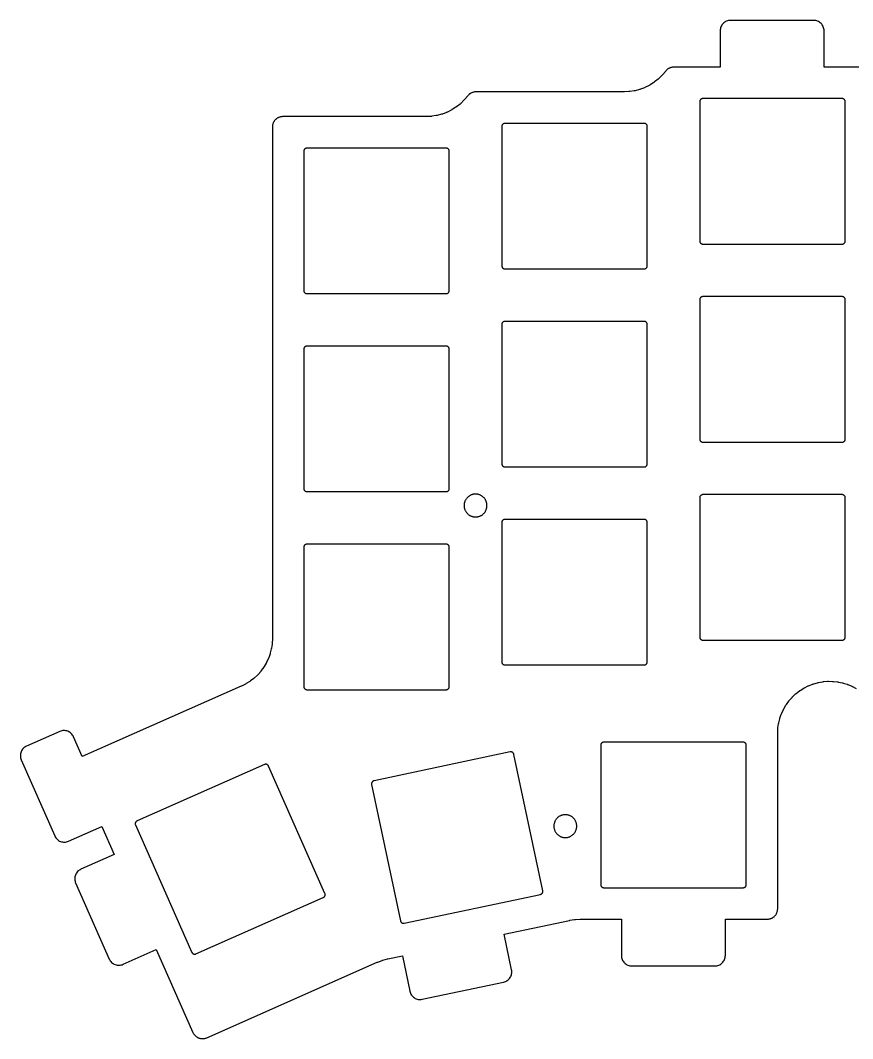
# Model space of a CAD drawing. Header units: millimetres. Extents: x 149 to 293, y -129 to -31.
# Drawn here: x 149.1 to 229.2, y -129.1 to -31.2 of the extents above; entities that cross this region are included whole.
import ezdxf

# ---------------------------------------------------------------- set-up
doc = ezdxf.new("R2010")
doc.units = ezdxf.units.MM
for name, color, linetype in [('OUTLINE', 1, 'Continuous'), ('STANDOFFS', 3, 'Continuous'), ('SWITCHES', 2, 'Continuous')]:
    doc.layers.add(name, color=color, linetype=linetype)

msp = doc.modelspace()

# ---------------------------------------------------------------- linework, layer by layer
at = {"layer": 'OUTLINE'}
msp.add_lwpolyline([(230.921, -35.688), (226.4, -35.688), (226.4, -32.188), (226.395, -32.089), (226.381, -31.992), (226.357, -31.897), (226.324, -31.805), (226.282, -31.716), (226.231, -31.632), (226.173, -31.553), (226.107, -31.48), (226.034, -31.414), (225.956, -31.356), (225.871, -31.306), (225.783, -31.264), (225.69, -31.231), (225.595, -31.207), (225.498, -31.192), (225.4, -31.188), (217.4, -31.188), (217.302, -31.192), (217.205, -31.207), (217.205, -31.207), (217.11, -31.231), (217.017, -31.264), (216.929, -31.306), (216.844, -31.356), (216.766, -31.414), (216.693, -31.48), (216.627, -31.553), (216.569, -31.632), (216.518, -31.716), (216.476, -31.805), (216.443, -31.897), (216.419, -31.992), (216.405, -32.089), (216.4, -32.188), (216.4, -35.688), (211.954, -35.688), (211.934, -35.688), (211.862, -35.692), (211.821, -35.696), (211.76, -35.706), (211.719, -35.714), (211.66, -35.73), (211.62, -35.742), (211.563, -35.764), (211.525, -35.781), (211.47, -35.808), (211.434, -35.828), (211.382, -35.862), (211.348, -35.886), (211.3, -35.924), (211.269, -35.951), (211.224, -35.994), (211.197, -36.024), (211.161, -36.067), (210.861, -36.427), (210.834, -36.458), (210.827, -36.466), (210.798, -36.495), (210.496, -36.79), (210.466, -36.818), (210.458, -36.825), (210.426, -36.851), (210.095, -37.114), (210.062, -37.138), (210.054, -37.144), (210.02, -37.167), (209.663, -37.394), (209.628, -37.416), (209.619, -37.421), (209.583, -37.44), (209.205, -37.629), (209.168, -37.646), (209.158, -37.651), (209.12, -37.666), (208.725, -37.815), (208.686, -37.829), (208.676, -37.832), (208.637, -37.843), (208.228, -37.951), (208.188, -37.961), (208.178, -37.963), (208.137, -37.97), (207.72, -38.035), (207.679, -38.04), (207.669, -38.041), (207.628, -38.045), (207.183, -38.068), (207.162, -38.068), (207.157, -38.068), (207.137, -38.069), (192.904, -38.069), (192.884, -38.069), (192.812, -38.073), (192.771, -38.077), (192.71, -38.087), (192.669, -38.095), (192.61, -38.111), (192.57, -38.123), (192.513, -38.145), (192.475, -38.162), (192.42, -38.189), (192.384, -38.21), (192.332, -38.243), (192.298, -38.267), (192.25, -38.305), (192.219, -38.332), (192.174, -38.376), (192.147, -38.406), (192.111, -38.448), (191.811, -38.808), (191.784, -38.839), (191.777, -38.847), (191.748, -38.876), (191.446, -39.171), (191.416, -39.199), (191.408, -39.206), (191.376, -39.233), (191.045, -39.495), (191.012, -39.52), (191.004, -39.526), (190.97, -39.549), (190.613, -39.776), (190.578, -39.797), (190.569, -39.802), (190.533, -39.821), (190.155, -40.01), (190.118, -40.028), (190.108, -40.032), (190.07, -40.047), (189.675, -40.196), (189.636, -40.21), (189.626, -40.213), (189.587, -40.225), (189.178, -40.332), (189.138, -40.342), (189.128, -40.344), (189.087, -40.351), (188.67, -40.416), (188.629, -40.422), (188.619, -40.423), (188.578, -40.426), (188.133, -40.449), (188.112, -40.45), (188.107, -40.45), (188.087, -40.45), (174.322, -40.45), (174.303, -40.45), (174.234, -40.454), (174.195, -40.458), (174.137, -40.466), (174.098, -40.474), (174.041, -40.488), (174.004, -40.5), (173.948, -40.52), (173.912, -40.535), (173.859, -40.56), (173.824, -40.578), (173.774, -40.608), (173.741, -40.63), (173.694, -40.665), (173.664, -40.69), (173.62, -40.73), (173.592, -40.757), (173.553, -40.801), (173.528, -40.831), (173.493, -40.879), (173.471, -40.911), (173.441, -40.962), (173.422, -40.996), (173.397, -41.05), (173.382, -41.086), (173.362, -41.141), (173.351, -41.179), (173.336, -41.236), (173.329, -41.274), (173.32, -41.333), (173.316, -41.372), (173.313, -41.44), (173.312, -41.46), (173.312, -90.639), (173.312, -90.658), (173.312, -90.663), (173.311, -90.682), (173.291, -91.097), (173.289, -91.136), (173.288, -91.145), (173.283, -91.183), (173.227, -91.573), (173.22, -91.611), (173.218, -91.621), (173.21, -91.658), (173.116, -92.041), (173.106, -92.078), (173.103, -92.087), (173.092, -92.124), (172.961, -92.496), (172.948, -92.532), (172.944, -92.541), (172.929, -92.576), (172.764, -92.934), (172.747, -92.968), (172.742, -92.977), (172.724, -93.01), (172.525, -93.351), (172.505, -93.383), (172.499, -93.391), (172.478, -93.423), (172.247, -93.743), (172.224, -93.773), (172.218, -93.781), (172.193, -93.81), (171.933, -94.106), (171.907, -94.135), (171.9, -94.141), (171.873, -94.168), (171.585, -94.438), (171.557, -94.464), (171.549, -94.47), (171.519, -94.494), (171.207, -94.735), (171.176, -94.758), (171.169, -94.763), (171.137, -94.784), (170.803, -94.994), (170.77, -95.014), (170.762, -95.018), (170.728, -95.036), (170.356, -95.223), (170.339, -95.231), (170.334, -95.233), (170.317, -95.241), (155.026, -102.011), (155.022, -102.013), (154.182, -100.105), (154.138, -100.017), (154.086, -99.934), (154.026, -99.856), (153.958, -99.785), (153.884, -99.721), (153.804, -99.664), (153.719, -99.615), (153.629, -99.575), (153.536, -99.544), (153.44, -99.523), (153.343, -99.51), (153.245, -99.508), (153.147, -99.515), (153.05, -99.531), (152.956, -99.557), (152.864, -99.592), (149.66, -101.001), (149.573, -101.045), (149.49, -101.098), (149.412, -101.158), (149.341, -101.225), (149.276, -101.299), (149.22, -101.379), (149.171, -101.465), (149.131, -101.554), (149.1, -101.647), (149.078, -101.743), (149.066, -101.84), (149.063, -101.939), (149.07, -102.036), (149.087, -102.133), (149.113, -102.228), (149.148, -102.32), (152.369, -109.642), (152.413, -109.73), (152.465, -109.813), (152.526, -109.891), (152.593, -109.962), (152.667, -110.026), (152.747, -110.083), (152.832, -110.132), (152.922, -110.172), (153.015, -110.203), (153.111, -110.224), (153.208, -110.237), (153.306, -110.239), (153.404, -110.232), (153.501, -110.216), (153.596, -110.19), (153.687, -110.155), (156.891, -108.745), (156.901, -108.74), (158.094, -111.433), (154.893, -112.85), (154.806, -112.894), (154.723, -112.947), (154.645, -113.007), (154.574, -113.075), (154.51, -113.149), (154.453, -113.229), (154.405, -113.314), (154.365, -113.404), (154.334, -113.497), (154.313, -113.593), (154.301, -113.69), (154.298, -113.789), (154.305, -113.886), (154.322, -113.983), (154.348, -114.078), (154.384, -114.169), (157.622, -121.484), (157.666, -121.572), (157.719, -121.655), (157.779, -121.732), (157.847, -121.804), (157.921, -121.868), (158.001, -121.924), (158.087, -121.973), (158.176, -122.012), (158.269, -122.043), (158.365, -122.065), (158.463, -122.077), (158.561, -122.079), (158.659, -122.072), (158.755, -122.055), (158.85, -122.029), (158.941, -121.994), (162.142, -120.577), (162.142, -120.577), (165.667, -128.539), (165.675, -128.557), (165.706, -128.618), (165.725, -128.653), (165.757, -128.702), (165.779, -128.734), (165.816, -128.781), (165.841, -128.811), (165.882, -128.853), (165.91, -128.88), (165.955, -128.919), (165.986, -128.943), (166.034, -128.977), (166.067, -128.998), (166.118, -129.027), (166.153, -129.044), (166.207, -129.068), (166.244, -129.082), (166.299, -129.101), (166.337, -129.111), (166.395, -129.124), (166.433, -129.131), (166.492, -129.138), (166.531, -129.141), (166.59, -129.143), (166.629, -129.142), (166.688, -129.137), (166.727, -129.133), (166.785, -129.123), (166.823, -129.114), (166.88, -129.098), (166.917, -129.086), (166.981, -129.061), (166.999, -129.054), (183.405, -121.791), (183.424, -121.783), (183.429, -121.781), (183.448, -121.773), (183.869, -121.612), (183.908, -121.598), (183.918, -121.595), (183.958, -121.583), (184.393, -121.467), (184.413, -121.462), (184.418, -121.461), (184.439, -121.457), (185.819, -121.165), (186.543, -124.589), (186.568, -124.684), (186.602, -124.776), (186.645, -124.864), (186.696, -124.948), (186.756, -125.026), (186.822, -125.098), (186.896, -125.163), (186.975, -125.22), (187.06, -125.27), (187.149, -125.311), (187.242, -125.343), (187.338, -125.365), (187.435, -125.378), (187.533, -125.382), (187.631, -125.376), (187.728, -125.361), (195.555, -123.705), (195.65, -123.68), (195.742, -123.646), (195.83, -123.603), (195.913, -123.552), (195.992, -123.492), (196.064, -123.426), (196.129, -123.352), (196.186, -123.273), (196.235, -123.188), (196.276, -123.099), (196.308, -123.006), (196.331, -122.91), (196.344, -122.813), (196.348, -122.715), (196.342, -122.617), (196.326, -122.52), (195.602, -119.096), (201.905, -117.763), (201.926, -117.759), (201.931, -117.758), (201.951, -117.755), (202.396, -117.684), (202.438, -117.679), (202.448, -117.678), (202.489, -117.675), (202.939, -117.651), (202.96, -117.65), (202.965, -117.65), (202.986, -117.65), (206.9, -117.65), (206.9, -121.15), (206.905, -121.248), (206.919, -121.345), (206.943, -121.44), (206.976, -121.533), (207.018, -121.621), (207.069, -121.706), (207.127, -121.784), (207.193, -121.857), (207.266, -121.923), (207.344, -121.981), (207.429, -122.032), (207.517, -122.074), (207.61, -122.107), (207.705, -122.131), (207.802, -122.145), (207.9, -122.15), (215.9, -122.15), (215.998, -122.145), (216.095, -122.131), (216.19, -122.107), (216.283, -122.074), (216.371, -122.032), (216.456, -121.981), (216.534, -121.923), (216.607, -121.857), (216.673, -121.784), (216.731, -121.706), (216.782, -121.621), (216.824, -121.533), (216.857, -121.44), (216.881, -121.345), (216.895, -121.248), (216.9, -121.15), (216.9, -117.65), (220.928, -117.65), (220.947, -117.65), (221.016, -117.646), (221.055, -117.642), (221.113, -117.634), (221.152, -117.626), (221.209, -117.612), (221.246, -117.6), (221.302, -117.58), (221.338, -117.565), (221.391, -117.54), (221.426, -117.522), (221.476, -117.492), (221.509, -117.47), (221.556, -117.435), (221.586, -117.41), (221.63, -117.37), (221.658, -117.343), (221.697, -117.299), (221.722, -117.269), (221.757, -117.221), (221.779, -117.189), (221.809, -117.138), (221.828, -117.104), (221.853, -117.05), (221.868, -117.014), (221.888, -116.959), (221.899, -116.921), (221.914, -116.864), (221.921, -116.826), (221.93, -116.767), (221.934, -116.728), (221.937, -116.66), (221.938, -116.64), (221.938, -99.785), (221.938, -99.766), (221.938, -99.761), (221.939, -99.742), (221.959, -99.327), (221.961, -99.289), (221.962, -99.279), (221.967, -99.241), (222.023, -98.851), (222.03, -98.813), (222.032, -98.804), (222.04, -98.766), (222.134, -98.384), (222.144, -98.347), (222.146, -98.338), (222.158, -98.301), (222.288, -97.929), (222.302, -97.893), (222.305, -97.884), (222.321, -97.849), (222.486, -97.491), (222.503, -97.457), (222.507, -97.448), (222.526, -97.415), (222.725, -97.075), (222.745, -97.042), (222.75, -97.034), (222.772, -97.002), (223.002, -96.683), (223.025, -96.652), (223.031, -96.645), (223.056, -96.615), (223.316, -96.319), (223.342, -96.291), (223.349, -96.284), (223.376, -96.257), (223.663, -95.987), (223.692, -95.962), (223.699, -95.956), (223.729, -95.931), (224.041, -95.691), (224.072, -95.668), (224.08, -95.662), (224.112, -95.641), (224.445, -95.431), (224.478, -95.412), (224.487, -95.407), (224.521, -95.389), (224.873, -95.212), (224.907, -95.196), (224.916, -95.192), (224.952, -95.177), (225.319, -95.035), (225.355, -95.022), (225.364, -95.019), (225.401, -95.008), (225.78, -94.902), (225.818, -94.892), (225.827, -94.89), (225.865, -94.882), (226.252, -94.813), (226.29, -94.807), (226.3, -94.806), (226.338, -94.802), (226.731, -94.77), (226.769, -94.768), (226.779, -94.768), (226.817, -94.767), (227.211, -94.773), (227.249, -94.775), (227.259, -94.775), (227.297, -94.779), (227.689, -94.823), (227.727, -94.828), (227.736, -94.829), (227.774, -94.836), (228.16, -94.917), (228.197, -94.926), (228.206, -94.929), (228.243, -94.939), (228.619, -95.057), (228.656, -95.069), (228.664, -95.073), (228.7, -95.087), (229.063, -95.24), (229.098, -95.256), (229.107, -95.26), (229.141, -95.278), (229.487, -95.465)], dxfattribs=at)
at = {"layer": 'STANDOFFS'}
for points in [[(193.963, -77.859), (193.961, -77.805), (193.957, -77.752), (193.951, -77.698), (193.941, -77.645), (193.93, -77.592), (193.915, -77.54), (193.898, -77.489), (193.879, -77.438), (193.857, -77.389), (193.833, -77.341), (193.806, -77.294), (193.777, -77.248), (193.746, -77.204), (193.713, -77.162), (193.678, -77.121), (193.64, -77.082), (193.601, -77.044), (193.56, -77.009), (193.518, -76.976), (193.474, -76.945), (193.428, -76.916), (193.381, -76.889), (193.333, -76.865), (193.283, -76.843), (193.233, -76.824), (193.182, -76.807), (193.13, -76.792), (193.077, -76.781), (193.024, -76.771), (192.97, -76.765), (192.916, -76.761), (192.863, -76.759), (192.809, -76.761), (192.755, -76.765), (192.701, -76.771), (192.648, -76.781), (192.595, -76.792), (192.543, -76.807), (192.492, -76.824), (192.442, -76.843), (192.392, -76.865), (192.344, -76.889), (192.297, -76.916), (192.251, -76.945), (192.207, -76.976), (192.165, -77.009), (192.124, -77.044), (192.085, -77.082), (192.047, -77.121), (192.012, -77.162), (191.979, -77.204), (191.948, -77.248), (191.919, -77.294), (191.892, -77.341), (191.868, -77.389), (191.846, -77.438), (191.827, -77.489), (191.81, -77.54), (191.795, -77.592), (191.784, -77.645), (191.774, -77.698), (191.768, -77.752), (191.764, -77.805), (191.763, -77.859), (191.764, -77.913), (191.768, -77.967), (191.774, -78.021), (191.784, -78.074), (191.795, -78.127), (191.81, -78.179), (191.827, -78.23), (191.846, -78.28), (191.868, -78.33), (191.892, -78.378), (191.919, -78.425), (191.948, -78.471), (191.979, -78.515), (192.012, -78.557), (192.047, -78.598), (192.085, -78.637), (192.124, -78.674), (192.165, -78.71), (192.207, -78.743), (192.251, -78.774), (192.297, -78.803), (192.344, -78.829), (192.392, -78.854), (192.442, -78.876), (192.492, -78.895), (192.543, -78.912), (192.595, -78.926), (192.648, -78.938), (192.701, -78.947), (192.755, -78.954), (192.809, -78.958), (192.863, -78.959), (192.916, -78.958), (192.97, -78.954), (193.024, -78.947), (193.077, -78.938), (193.13, -78.926), (193.182, -78.912), (193.233, -78.895), (193.283, -78.876), (193.333, -78.854), (193.381, -78.829), (193.428, -78.803), (193.474, -78.774), (193.518, -78.743), (193.56, -78.71), (193.601, -78.674), (193.64, -78.637), (193.678, -78.598), (193.713, -78.557), (193.746, -78.515), (193.777, -78.471), (193.806, -78.425), (193.833, -78.378), (193.857, -78.33), (193.879, -78.28), (193.898, -78.23), (193.915, -78.179), (193.93, -78.127), (193.941, -78.074), (193.951, -78.021), (193.957, -77.967), (193.961, -77.913), (193.963, -77.859)], [(202.6, -108.7), (202.599, -108.646), (202.595, -108.592), (202.588, -108.539), (202.579, -108.485), (202.567, -108.433), (202.553, -108.381), (202.536, -108.329), (202.516, -108.279), (202.494, -108.23), (202.47, -108.181), (202.444, -108.134), (202.415, -108.089), (202.384, -108.045), (202.35, -108.002), (202.315, -107.961), (202.278, -107.922), (202.239, -107.885), (202.198, -107.85), (202.155, -107.816), (202.111, -107.785), (202.066, -107.756), (202.019, -107.73), (201.97, -107.706), (201.921, -107.684), (201.871, -107.664), (201.819, -107.647), (201.767, -107.633), (201.715, -107.621), (201.661, -107.612), (201.608, -107.605), (201.554, -107.601), (201.5, -107.6), (201.446, -107.601), (201.392, -107.605), (201.339, -107.612), (201.285, -107.621), (201.233, -107.633), (201.181, -107.647), (201.129, -107.664), (201.079, -107.684), (201.03, -107.706), (200.981, -107.73), (200.934, -107.756), (200.889, -107.785), (200.845, -107.816), (200.802, -107.85), (200.761, -107.885), (200.722, -107.922), (200.685, -107.961), (200.65, -108.002), (200.616, -108.045), (200.585, -108.089), (200.556, -108.134), (200.53, -108.181), (200.506, -108.23), (200.484, -108.279), (200.464, -108.329), (200.447, -108.381), (200.433, -108.433), (200.421, -108.485), (200.412, -108.539), (200.405, -108.592), (200.401, -108.646), (200.4, -108.7), (200.401, -108.754), (200.405, -108.808), (200.412, -108.861), (200.421, -108.915), (200.433, -108.967), (200.447, -109.019), (200.464, -109.071), (200.484, -109.121), (200.506, -109.17), (200.53, -109.219), (200.556, -109.266), (200.585, -109.311), (200.616, -109.355), (200.65, -109.398), (200.685, -109.439), (200.722, -109.478), (200.761, -109.515), (200.802, -109.55), (200.845, -109.584), (200.889, -109.615), (200.934, -109.644), (200.981, -109.67), (201.03, -109.694), (201.079, -109.716), (201.129, -109.736), (201.181, -109.753), (201.233, -109.767), (201.285, -109.779), (201.339, -109.788), (201.392, -109.795), (201.446, -109.799), (201.5, -109.8), (201.554, -109.799), (201.608, -109.795), (201.661, -109.788), (201.715, -109.779), (201.767, -109.767), (201.819, -109.753), (201.871, -109.736), (201.921, -109.716), (201.97, -109.694), (202.019, -109.67), (202.066, -109.644), (202.111, -109.615), (202.155, -109.584), (202.198, -109.55), (202.239, -109.515), (202.278, -109.478), (202.315, -109.439), (202.35, -109.398), (202.384, -109.355), (202.415, -109.311), (202.444, -109.266), (202.47, -109.219), (202.494, -109.17), (202.516, -109.121), (202.536, -109.071), (202.553, -109.019), (202.567, -108.967), (202.579, -108.915), (202.588, -108.861), (202.595, -108.808), (202.599, -108.754), (202.6, -108.7)]]:
    msp.add_lwpolyline(points, close=True, dxfattribs=at)
at = {"layer": 'SWITCHES'}
for points in [[(228.137, -38.712), (214.738, -38.712), (214.708, -38.714), (214.679, -38.718), (214.65, -38.725), (214.623, -38.735), (214.596, -38.748), (214.571, -38.763), (214.547, -38.781), (214.525, -38.8), (214.506, -38.822), (214.488, -38.846), (214.473, -38.871), (214.46, -38.898), (214.45, -38.925), (214.443, -38.954), (214.439, -38.983), (214.438, -39.012), (214.438, -52.413), (214.439, -52.442), (214.443, -52.471), (214.45, -52.5), (214.46, -52.527), (214.473, -52.554), (214.488, -52.579), (214.506, -52.603), (214.525, -52.625), (214.547, -52.644), (214.571, -52.662), (214.596, -52.677), (214.623, -52.69), (214.65, -52.7), (214.679, -52.707), (214.708, -52.711), (214.738, -52.712), (228.137, -52.712), (228.167, -52.711), (228.196, -52.707), (228.225, -52.7), (228.252, -52.69), (228.279, -52.677), (228.304, -52.662), (228.328, -52.644), (228.35, -52.625), (228.369, -52.603), (228.387, -52.579), (228.402, -52.554), (228.415, -52.527), (228.425, -52.5), (228.432, -52.471), (228.436, -52.442), (228.438, -52.413), (228.438, -39.012), (228.436, -38.983), (228.432, -38.954), (228.425, -38.925), (228.415, -38.898), (228.402, -38.871), (228.387, -38.846), (228.369, -38.822), (228.35, -38.8), (228.328, -38.781), (228.304, -38.763), (228.279, -38.748), (228.252, -38.735), (228.225, -38.725), (228.196, -38.718), (228.167, -38.714), (228.137, -38.712)], [(209.087, -41.094), (195.688, -41.094), (195.658, -41.095), (195.629, -41.1), (195.6, -41.107), (195.573, -41.117), (195.546, -41.129), (195.521, -41.144), (195.497, -41.162), (195.475, -41.182), (195.456, -41.203), (195.438, -41.227), (195.423, -41.252), (195.41, -41.279), (195.4, -41.307), (195.393, -41.335), (195.389, -41.364), (195.387, -41.394), (195.387, -54.794), (195.389, -54.823), (195.393, -54.852), (195.4, -54.881), (195.41, -54.909), (195.423, -54.935), (195.438, -54.96), (195.456, -54.984), (195.475, -55.006), (195.497, -55.026), (195.521, -55.043), (195.546, -55.058), (195.573, -55.071), (195.6, -55.081), (195.629, -55.088), (195.658, -55.092), (195.688, -55.094), (209.087, -55.094), (209.117, -55.092), (209.146, -55.088), (209.175, -55.081), (209.202, -55.071), (209.229, -55.058), (209.254, -55.043), (209.278, -55.026), (209.3, -55.006), (209.319, -54.984), (209.337, -54.96), (209.352, -54.935), (209.365, -54.909), (209.375, -54.881), (209.382, -54.852), (209.386, -54.823), (209.387, -54.794), (209.387, -41.394), (209.386, -41.364), (209.382, -41.335), (209.375, -41.307), (209.365, -41.279), (209.352, -41.252), (209.337, -41.227), (209.319, -41.203), (209.3, -41.182), (209.278, -41.162), (209.254, -41.144), (209.229, -41.129), (209.202, -41.117), (209.175, -41.107), (209.146, -41.1), (209.117, -41.095), (209.087, -41.094)], [(190.037, -43.475), (176.638, -43.475), (176.608, -43.476), (176.579, -43.481), (176.55, -43.488), (176.523, -43.498), (176.496, -43.51), (176.471, -43.526), (176.447, -43.543), (176.425, -43.563), (176.406, -43.585), (176.388, -43.608), (176.373, -43.634), (176.36, -43.66), (176.35, -43.688), (176.343, -43.716), (176.339, -43.746), (176.338, -43.775), (176.338, -57.175), (176.339, -57.204), (176.343, -57.234), (176.35, -57.262), (176.36, -57.29), (176.373, -57.316), (176.388, -57.342), (176.406, -57.365), (176.425, -57.387), (176.447, -57.407), (176.471, -57.424), (176.496, -57.44), (176.523, -57.452), (176.55, -57.462), (176.579, -57.469), (176.608, -57.474), (176.638, -57.475), (190.037, -57.475), (190.067, -57.474), (190.096, -57.469), (190.125, -57.462), (190.152, -57.452), (190.179, -57.44), (190.204, -57.424), (190.228, -57.407), (190.25, -57.387), (190.269, -57.365), (190.287, -57.342), (190.302, -57.316), (190.315, -57.29), (190.325, -57.262), (190.332, -57.234), (190.336, -57.204), (190.338, -57.175), (190.338, -43.775), (190.336, -43.746), (190.332, -43.716), (190.325, -43.688), (190.315, -43.66), (190.302, -43.634), (190.287, -43.608), (190.269, -43.585), (190.25, -43.563), (190.228, -43.543), (190.204, -43.526), (190.179, -43.51), (190.152, -43.498), (190.125, -43.488), (190.096, -43.481), (190.067, -43.476), (190.037, -43.475)], [(228.137, -57.763), (214.738, -57.763), (214.708, -57.764), (214.679, -57.768), (214.65, -57.775), (214.623, -57.785), (214.596, -57.798), (214.571, -57.813), (214.547, -57.831), (214.525, -57.85), (214.506, -57.872), (214.488, -57.896), (214.473, -57.921), (214.46, -57.948), (214.45, -57.975), (214.443, -58.004), (214.439, -58.033), (214.438, -58.062), (214.438, -71.463), (214.439, -71.492), (214.443, -71.521), (214.45, -71.55), (214.46, -71.577), (214.473, -71.604), (214.488, -71.629), (214.506, -71.653), (214.525, -71.675), (214.547, -71.694), (214.571, -71.712), (214.596, -71.727), (214.623, -71.74), (214.65, -71.75), (214.679, -71.757), (214.708, -71.761), (214.738, -71.763), (228.137, -71.763), (228.167, -71.761), (228.196, -71.757), (228.225, -71.75), (228.252, -71.74), (228.279, -71.727), (228.304, -71.712), (228.328, -71.694), (228.35, -71.675), (228.369, -71.653), (228.387, -71.629), (228.402, -71.604), (228.415, -71.577), (228.425, -71.55), (228.432, -71.521), (228.436, -71.492), (228.438, -71.463), (228.438, -58.062), (228.436, -58.033), (228.432, -58.004), (228.425, -57.975), (228.415, -57.948), (228.402, -57.921), (228.387, -57.896), (228.369, -57.872), (228.35, -57.85), (228.328, -57.831), (228.304, -57.813), (228.279, -57.798), (228.252, -57.785), (228.225, -57.775), (228.196, -57.768), (228.167, -57.764), (228.137, -57.763)], [(209.087, -60.144), (195.688, -60.144), (195.658, -60.145), (195.629, -60.15), (195.6, -60.157), (195.573, -60.167), (195.546, -60.179), (195.521, -60.194), (195.497, -60.212), (195.475, -60.232), (195.456, -60.253), (195.438, -60.277), (195.423, -60.302), (195.41, -60.329), (195.4, -60.357), (195.393, -60.385), (195.389, -60.414), (195.387, -60.444), (195.387, -73.844), (195.389, -73.873), (195.393, -73.902), (195.4, -73.931), (195.41, -73.959), (195.423, -73.985), (195.438, -74.01), (195.456, -74.034), (195.475, -74.056), (195.497, -74.076), (195.521, -74.093), (195.546, -74.108), (195.573, -74.121), (195.6, -74.131), (195.629, -74.138), (195.658, -74.142), (195.688, -74.144), (209.087, -74.144), (209.117, -74.142), (209.146, -74.138), (209.175, -74.131), (209.202, -74.121), (209.229, -74.108), (209.254, -74.093), (209.278, -74.076), (209.3, -74.056), (209.319, -74.034), (209.337, -74.01), (209.352, -73.985), (209.365, -73.959), (209.375, -73.931), (209.382, -73.902), (209.386, -73.873), (209.387, -73.844), (209.387, -60.444), (209.386, -60.414), (209.382, -60.385), (209.375, -60.357), (209.365, -60.329), (209.352, -60.302), (209.337, -60.277), (209.319, -60.253), (209.3, -60.232), (209.278, -60.212), (209.254, -60.194), (209.229, -60.179), (209.202, -60.167), (209.175, -60.157), (209.146, -60.15), (209.117, -60.145), (209.087, -60.144)], [(190.037, -62.525), (176.638, -62.525), (176.608, -62.526), (176.579, -62.531), (176.55, -62.538), (176.523, -62.548), (176.496, -62.56), (176.471, -62.576), (176.447, -62.593), (176.425, -62.613), (176.406, -62.635), (176.388, -62.658), (176.373, -62.684), (176.36, -62.71), (176.35, -62.738), (176.343, -62.766), (176.339, -62.796), (176.338, -62.825), (176.338, -76.225), (176.339, -76.254), (176.343, -76.284), (176.35, -76.312), (176.36, -76.34), (176.373, -76.366), (176.388, -76.392), (176.406, -76.415), (176.425, -76.437), (176.447, -76.457), (176.471, -76.474), (176.496, -76.49), (176.523, -76.502), (176.55, -76.512), (176.579, -76.519), (176.608, -76.524), (176.638, -76.525), (190.037, -76.525), (190.067, -76.524), (190.096, -76.519), (190.125, -76.512), (190.152, -76.502), (190.179, -76.49), (190.204, -76.474), (190.228, -76.457), (190.25, -76.437), (190.269, -76.415), (190.287, -76.392), (190.302, -76.366), (190.315, -76.34), (190.325, -76.312), (190.332, -76.284), (190.336, -76.254), (190.338, -76.225), (190.338, -62.825), (190.336, -62.796), (190.332, -62.766), (190.325, -62.738), (190.315, -62.71), (190.302, -62.684), (190.287, -62.658), (190.269, -62.635), (190.25, -62.613), (190.228, -62.593), (190.204, -62.576), (190.179, -62.56), (190.152, -62.548), (190.125, -62.538), (190.096, -62.531), (190.067, -62.526), (190.037, -62.525)], [(228.137, -76.812), (214.738, -76.812), (214.708, -76.814), (214.679, -76.818), (214.65, -76.825), (214.623, -76.835), (214.596, -76.848), (214.571, -76.863), (214.547, -76.881), (214.525, -76.9), (214.506, -76.922), (214.488, -76.946), (214.473, -76.971), (214.46, -76.998), (214.45, -77.025), (214.443, -77.054), (214.439, -77.083), (214.438, -77.112), (214.438, -90.513), (214.439, -90.542), (214.443, -90.571), (214.45, -90.6), (214.46, -90.627), (214.473, -90.654), (214.488, -90.679), (214.506, -90.703), (214.525, -90.725), (214.547, -90.744), (214.571, -90.762), (214.596, -90.777), (214.623, -90.79), (214.65, -90.8), (214.679, -90.807), (214.708, -90.811), (214.738, -90.812), (228.137, -90.812), (228.167, -90.811), (228.196, -90.807), (228.225, -90.8), (228.252, -90.79), (228.279, -90.777), (228.304, -90.762), (228.328, -90.744), (228.35, -90.725), (228.369, -90.703), (228.387, -90.679), (228.402, -90.654), (228.415, -90.627), (228.425, -90.6), (228.432, -90.571), (228.436, -90.542), (228.438, -90.513), (228.438, -77.112), (228.436, -77.083), (228.432, -77.054), (228.425, -77.025), (228.415, -76.998), (228.402, -76.971), (228.387, -76.946), (228.369, -76.922), (228.35, -76.9), (228.328, -76.881), (228.304, -76.863), (228.279, -76.848), (228.252, -76.835), (228.225, -76.825), (228.196, -76.818), (228.167, -76.814), (228.137, -76.812)], [(209.087, -79.194), (195.688, -79.194), (195.658, -79.195), (195.629, -79.2), (195.6, -79.207), (195.573, -79.217), (195.546, -79.229), (195.521, -79.244), (195.497, -79.262), (195.475, -79.282), (195.456, -79.303), (195.438, -79.327), (195.423, -79.352), (195.41, -79.379), (195.4, -79.407), (195.393, -79.435), (195.389, -79.464), (195.387, -79.494), (195.387, -92.894), (195.389, -92.923), (195.393, -92.952), (195.4, -92.981), (195.41, -93.009), (195.423, -93.035), (195.438, -93.06), (195.456, -93.084), (195.475, -93.106), (195.497, -93.126), (195.521, -93.143), (195.546, -93.158), (195.573, -93.171), (195.6, -93.181), (195.629, -93.188), (195.658, -93.192), (195.688, -93.194), (209.087, -93.194), (209.117, -93.192), (209.146, -93.188), (209.175, -93.181), (209.202, -93.171), (209.229, -93.158), (209.254, -93.143), (209.278, -93.126), (209.3, -93.106), (209.319, -93.084), (209.337, -93.06), (209.352, -93.035), (209.365, -93.009), (209.375, -92.981), (209.382, -92.952), (209.386, -92.923), (209.387, -92.894), (209.387, -79.494), (209.386, -79.464), (209.382, -79.435), (209.375, -79.407), (209.365, -79.379), (209.352, -79.352), (209.337, -79.327), (209.319, -79.303), (209.3, -79.282), (209.278, -79.262), (209.254, -79.244), (209.229, -79.229), (209.202, -79.217), (209.175, -79.207), (209.146, -79.2), (209.117, -79.195), (209.087, -79.194)], [(190.037, -81.575), (176.638, -81.575), (176.608, -81.576), (176.579, -81.581), (176.55, -81.588), (176.523, -81.598), (176.496, -81.61), (176.471, -81.626), (176.447, -81.643), (176.425, -81.663), (176.406, -81.685), (176.388, -81.708), (176.373, -81.734), (176.36, -81.76), (176.35, -81.788), (176.343, -81.816), (176.339, -81.846), (176.338, -81.875), (176.338, -95.275), (176.339, -95.304), (176.343, -95.334), (176.35, -95.362), (176.36, -95.39), (176.373, -95.416), (176.388, -95.442), (176.406, -95.465), (176.425, -95.487), (176.447, -95.507), (176.471, -95.524), (176.496, -95.54), (176.523, -95.552), (176.55, -95.562), (176.579, -95.569), (176.608, -95.574), (176.638, -95.575), (190.037, -95.575), (190.067, -95.574), (190.096, -95.569), (190.125, -95.562), (190.152, -95.552), (190.179, -95.54), (190.204, -95.524), (190.228, -95.507), (190.25, -95.487), (190.269, -95.465), (190.287, -95.442), (190.302, -95.416), (190.315, -95.39), (190.325, -95.362), (190.332, -95.334), (190.336, -95.304), (190.338, -95.275), (190.338, -81.875), (190.336, -81.846), (190.332, -81.816), (190.325, -81.788), (190.315, -81.76), (190.302, -81.734), (190.287, -81.708), (190.269, -81.685), (190.25, -81.663), (190.228, -81.643), (190.204, -81.626), (190.179, -81.61), (190.152, -81.598), (190.125, -81.588), (190.096, -81.581), (190.067, -81.576), (190.037, -81.575)], [(218.612, -100.625), (205.213, -100.625), (205.183, -100.626), (205.154, -100.631), (205.125, -100.638), (205.098, -100.648), (205.071, -100.66), (205.046, -100.676), (205.022, -100.693), (205, -100.713), (204.981, -100.735), (204.963, -100.758), (204.948, -100.784), (204.935, -100.81), (204.925, -100.838), (204.918, -100.866), (204.914, -100.896), (204.912, -100.925), (204.912, -114.325), (204.914, -114.354), (204.918, -114.384), (204.925, -114.412), (204.935, -114.44), (204.948, -114.466), (204.963, -114.492), (204.981, -114.515), (205, -114.537), (205.022, -114.557), (205.046, -114.574), (205.071, -114.59), (205.098, -114.602), (205.125, -114.612), (205.154, -114.619), (205.183, -114.624), (205.213, -114.625), (218.612, -114.625), (218.642, -114.624), (218.671, -114.619), (218.7, -114.612), (218.727, -114.602), (218.754, -114.59), (218.779, -114.574), (218.803, -114.557), (218.825, -114.537), (218.844, -114.515), (218.862, -114.492), (218.877, -114.466), (218.89, -114.44), (218.9, -114.412), (218.907, -114.384), (218.911, -114.354), (218.912, -114.325), (218.912, -100.925), (218.911, -100.896), (218.907, -100.866), (218.9, -100.838), (218.89, -100.81), (218.877, -100.784), (218.862, -100.758), (218.844, -100.735), (218.825, -100.713), (218.803, -100.693), (218.779, -100.676), (218.754, -100.66), (218.727, -100.648), (218.7, -100.638), (218.671, -100.631), (218.642, -100.626), (218.612, -100.625)], [(196.205, -101.567), (183.095, -104.339), (183.066, -104.347), (183.039, -104.357), (183.012, -104.37), (182.987, -104.385), (182.964, -104.403), (182.942, -104.423), (182.923, -104.445), (182.905, -104.469), (182.891, -104.495), (182.878, -104.521), (182.869, -104.549), (182.862, -104.578), (182.858, -104.607), (182.857, -104.636), (182.859, -104.666), (182.863, -104.695), (185.636, -117.805), (185.643, -117.833), (185.653, -117.861), (185.666, -117.887), (185.682, -117.913), (185.699, -117.936), (185.72, -117.958), (185.742, -117.977), (185.765, -117.994), (185.791, -118.009), (185.818, -118.021), (185.845, -118.031), (185.874, -118.038), (185.903, -118.042), (185.933, -118.043), (185.962, -118.041), (185.991, -118.036), (199.101, -115.264), (199.13, -115.257), (199.157, -115.246), (199.184, -115.233), (199.209, -115.218), (199.232, -115.2), (199.254, -115.18), (199.273, -115.158), (199.291, -115.134), (199.305, -115.109), (199.318, -115.082), (199.327, -115.054), (199.334, -115.026), (199.338, -114.996), (199.339, -114.967), (199.337, -114.938), (199.333, -114.909), (196.56, -101.798), (196.553, -101.77), (196.543, -101.742), (196.53, -101.716), (196.514, -101.691), (196.496, -101.667), (196.476, -101.646), (196.454, -101.626), (196.431, -101.609), (196.405, -101.594), (196.378, -101.582), (196.35, -101.572), (196.322, -101.566), (196.293, -101.562), (196.263, -101.561), (196.234, -101.562), (196.205, -101.567)], [(178.369, -115.175), (172.945, -102.923), (172.931, -102.896), (172.916, -102.871), (172.898, -102.848), (172.877, -102.827), (172.855, -102.808), (172.831, -102.791), (172.805, -102.776), (172.778, -102.764), (172.75, -102.755), (172.722, -102.748), (172.692, -102.745), (172.663, -102.744), (172.634, -102.746), (172.605, -102.751), (172.576, -102.759), (172.549, -102.77), (160.296, -108.194), (160.27, -108.207), (160.245, -108.223), (160.222, -108.241), (160.2, -108.262), (160.181, -108.284), (160.164, -108.308), (160.149, -108.334), (160.138, -108.36), (160.128, -108.388), (160.122, -108.417), (160.118, -108.446), (160.117, -108.476), (160.12, -108.505), (160.125, -108.534), (160.132, -108.563), (160.143, -108.59), (165.568, -120.843), (165.581, -120.869), (165.597, -120.894), (165.615, -120.917), (165.635, -120.939), (165.657, -120.958), (165.681, -120.975), (165.707, -120.989), (165.734, -121.001), (165.762, -121.011), (165.791, -121.017), (165.82, -121.021), (165.849, -121.021), (165.879, -121.019), (165.908, -121.014), (165.936, -121.006), (165.963, -120.996), (178.216, -115.571), (178.243, -115.558), (178.268, -115.542), (178.291, -115.524), (178.312, -115.504), (178.331, -115.482), (178.348, -115.457), (178.363, -115.432), (178.375, -115.405), (178.384, -115.377), (178.39, -115.348), (178.394, -115.319), (178.395, -115.29), (178.393, -115.26), (178.388, -115.231), (178.38, -115.203), (178.369, -115.175)]]:
    msp.add_lwpolyline(points, close=True, dxfattribs=at)

doc.saveas('drawing.dxf')
